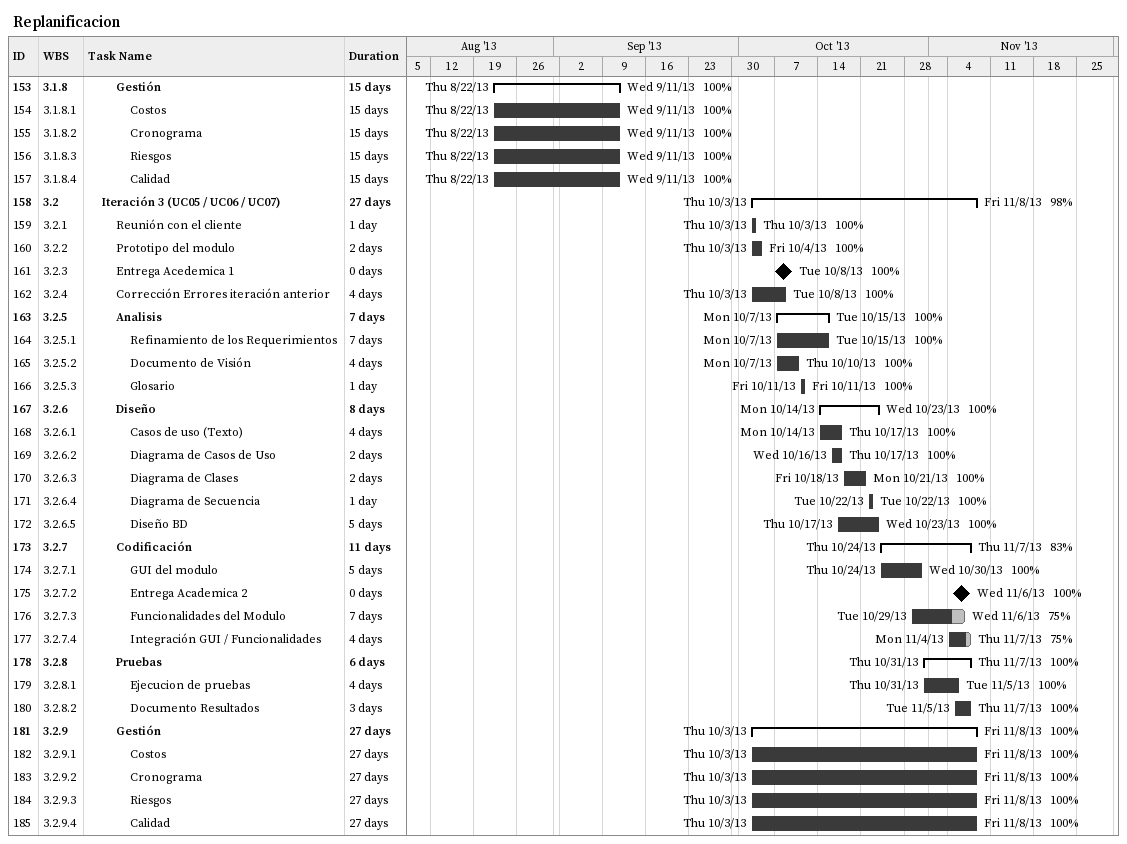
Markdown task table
Replanificacion

| ID | WBS | Task | Duration | Start | Finish | % complete |
|---|---|---|---|---|---|---|
| 153 | 3.1.8 | **Gestión** | 15d | 2013-08-22 | 2013-09-11 | 100 |
| 154 | 3.1.8.1 | Costos | 15d | 2013-08-22 | 2013-09-11 | 100 |
| 155 | 3.1.8.2 | Cronograma | 15d | 2013-08-22 | 2013-09-11 | 100 |
| 156 | 3.1.8.3 | Riesgos | 15d | 2013-08-22 | 2013-09-11 | 100 |
| 157 | 3.1.8.4 | Calidad | 15d | 2013-08-22 | 2013-09-11 | 100 |
| 158 | 3.2 | **Iteración 3 (UC05 / UC06 / UC07)** | 27d | 2013-10-03 | 2013-11-08 | 98 |
| 159 | 3.2.1 | Reunión con el cliente | 1d | 2013-10-03 | 2013-10-03 | 100 |
| 160 | 3.2.2 | Prototipo del modulo | 2d | 2013-10-03 | 2013-10-04 | 100 |
| 161 | 3.2.3 | Entrega Acedemica 1 | 0d | 2013-10-08 | 2013-10-08 | 100 |
| 162 | 3.2.4 | Corrección Errores iteración anterior | 4d | 2013-10-03 | 2013-10-08 | 100 |
| 163 | 3.2.5 | **Analisis** | 7d | 2013-10-07 | 2013-10-15 | 100 |
| 164 | 3.2.5.1 | Refinamiento de los Requerimientos | 7d | 2013-10-07 | 2013-10-15 | 100 |
| 165 | 3.2.5.2 | Documento de Visión | 4d | 2013-10-07 | 2013-10-10 | 100 |
| 166 | 3.2.5.3 | Glosario | 1d | 2013-10-11 | 2013-10-11 | 100 |
| 167 | 3.2.6 | **Diseño** | 8d | 2013-10-14 | 2013-10-23 | 100 |
| 168 | 3.2.6.1 | Casos de uso (Texto) | 4d | 2013-10-14 | 2013-10-17 | 100 |
| 169 | 3.2.6.2 | Diagrama de Casos de Uso | 2d | 2013-10-16 | 2013-10-17 | 100 |
| 170 | 3.2.6.3 | Diagrama de Clases | 2d | 2013-10-18 | 2013-10-21 | 100 |
| 171 | 3.2.6.4 | Diagrama de Secuencia | 1d | 2013-10-22 | 2013-10-22 | 100 |
| 172 | 3.2.6.5 | Diseño BD | 5d | 2013-10-17 | 2013-10-23 | 100 |
| 173 | 3.2.7 | **Codificación** | 11d | 2013-10-24 | 2013-11-07 | 83 |
| 174 | 3.2.7.1 | GUI del modulo | 5d | 2013-10-24 | 2013-10-30 | 100 |
| 175 | 3.2.7.2 | Entrega Academica 2 | 0d | 2013-11-06 | 2013-11-06 | 100 |
| 176 | 3.2.7.3 | Funcionalidades del Modulo | 7d | 2013-10-29 | 2013-11-06 | 75 |
| 177 | 3.2.7.4 | Integración GUI / Funcionalidades | 4d | 2013-11-04 | 2013-11-07 | 75 |
| 178 | 3.2.8 | **Pruebas** | 6d | 2013-10-31 | 2013-11-07 | 100 |
| 179 | 3.2.8.1 | Ejecucion de pruebas | 4d | 2013-10-31 | 2013-11-05 | 100 |
| 180 | 3.2.8.2 | Documento Resultados | 3d | 2013-11-05 | 2013-11-07 | 100 |
| 181 | 3.2.9 | **Gestión** | 27d | 2013-10-03 | 2013-11-08 | 100 |
| 182 | 3.2.9.1 | Costos | 27d | 2013-10-03 | 2013-11-08 | 100 |
| 183 | 3.2.9.2 | Cronograma | 27d | 2013-10-03 | 2013-11-08 | 100 |
| 184 | 3.2.9.3 | Riesgos | 27d | 2013-10-03 | 2013-11-08 | 100 |
| 185 | 3.2.9.4 | Calidad | 27d | 2013-10-03 | 2013-11-08 | 100 |
